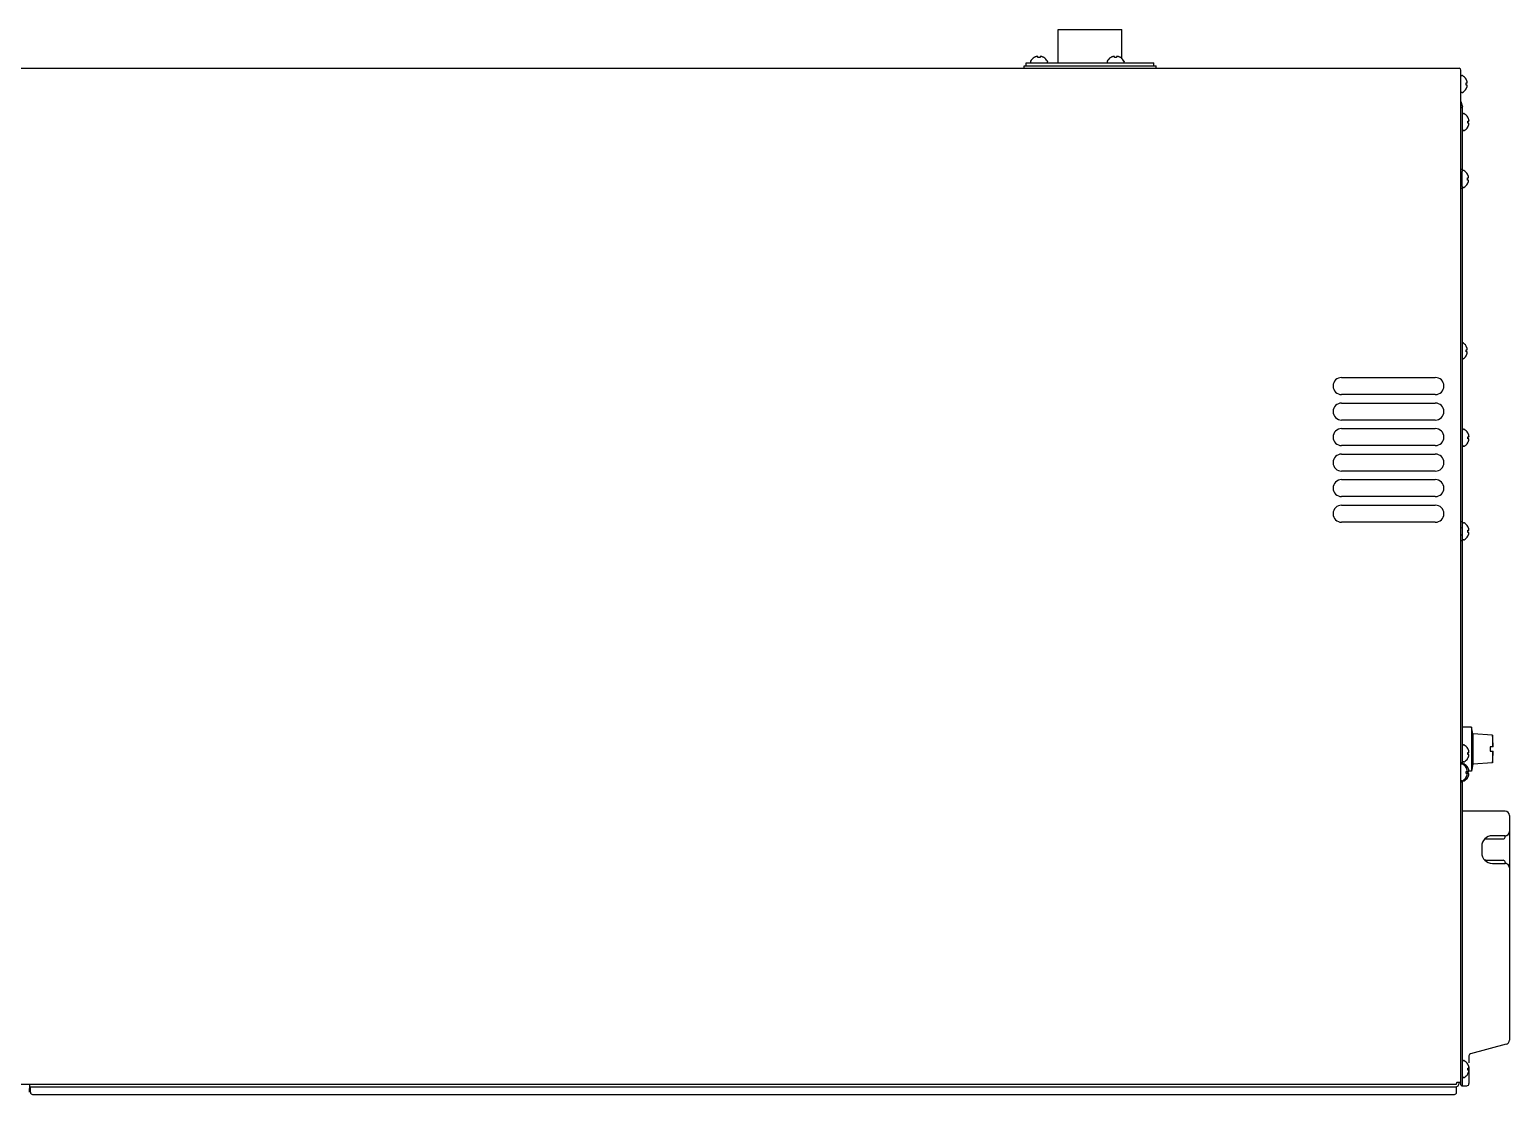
# Model space of a CAD drawing. Header units: millimetres. Extents: x 1025 to 6152, y 4116 to 7264.
# Drawn here: x 2642 to 3337, y 5611 to 6112 of the extents above; entities that cross this region are included whole.
import ezdxf

# ---------------------------------------------------------------- set-up
doc = ezdxf.new("R2010")
doc.units = ezdxf.units.MM
doc.header["$LTSCALE"] = 346.5
doc.layers.get('0').update_dxf_attribs({"linetype": 'CONTINUOUS'})
doc.layers.add('GEOM', color=7, linetype='CONTINUOUS')

msp = doc.modelspace()

# ---------------------------------------------------------------- linework, layer by layer
at = {"color": 7, "linetype": 'Continuous'}
for p, q in [((3124.76, 6096.2), (3124.76, 6111.8)), ((3124.76, 6111.8), (3154.76, 6111.8)), ((3154.76, 6098.13), (3154.76, 6111.8)), ((3111.76, 6096.8), (3111.76, 6096.6)), ((3113.46, 6098.64), (3113.46, 6098.68)), ((3115.26, 6098.64), (3115.26, 6099.19)), ((3116.26, 6099.19), (3116.26, 6098.64)), ((3118.06, 6098.68), (3118.06, 6098.64)), ((3119.76, 6096.8), (3119.76, 6096.6)), ((3147.76, 6096.8), (3147.76, 6096.6)), ((3149.46, 6098.64), (3149.46, 6098.68)), ((3151.26, 6098.64), (3151.26, 6099.19)), ((3152.26, 6099.19), (3152.26, 6098.64)), ((3154.06, 6098.68), (3154.06, 6098.64)), ((3155.76, 6096.8), (3155.76, 6096.6)), ((2614.76, 6093.7), (3313.16, 6093.7)), ((3108.76, 6093.7), (3108.76, 6094.7)), ((3108.76, 6094.7), (3170.76, 6094.7)), ((3109.76, 6094.7), (3109.76, 6096.2)), ((3109.76, 6096.2), (3169.76, 6096.2)), ((3169.76, 6094.7), (3169.76, 6096.2)), ((3170.76, 6093.7), (3170.76, 6094.7)), ((3313.96, 5616.3), (3313.96, 6092.8)), ((3314.56, 6090.2), (3314.36, 6090.2)), ((3316.4, 6088.5), (3316.44, 6088.5)), ((3316.4, 6086.7), (3316.95, 6086.7)), ((3316.95, 6085.7), (3316.4, 6085.7)), ((3316.44, 6083.9), (3316.4, 6083.9)), ((3313.96, 6078.05), (3314.69, 6075.54)), ((3314.69, 6075.54), (3313.96, 6078.05)), ((3314.56, 6082.2), (3314.36, 6082.2)), ((3314.76, 6075.04), (3313.96, 6075.04)), ((3314.76, 6045.49), (3314.76, 6075.04)), ((3315.36, 6072.3), (3315.16, 6072.3)), ((3317.2, 6070.6), (3317.24, 6070.6)), ((3315.36, 6064.3), (3315.16, 6064.3)), ((3317.2, 6068.8), (3317.75, 6068.8)), ((3317.75, 6067.8), (3317.2, 6067.8)), ((3317.24, 6066), (3317.2, 6066)), ((3314.76, 6046.08), (3313.96, 6046.08)), ((3314, 6043.18), (3313.96, 6043.18)), ((3314.6, 6037.98), (3314.6, 6045.18)), ((3315.2, 6045.58), (3315, 6045.58)), ((3317.05, 6043.88), (3317.08, 6043.88)), ((3317.05, 6042.08), (3317.6, 6042.08)), ((3317.6, 6041.08), (3317.05, 6041.08)), ((3314, 6039.98), (3313.96, 6039.98)), ((3314.76, 6037.08), (3313.96, 6037.08)), ((3314.76, 5879.6), (3314.76, 6037.67)), ((3315.2, 6037.58), (3315, 6037.58)), ((3317.08, 6039.28), (3317.05, 6039.28)), ((3316.4, 5963.1), (3316.44, 5963.1)), ((3316.4, 5961.3), (3316.95, 5961.3)), ((3316.95, 5960.3), (3316.4, 5960.3)), ((3316.44, 5958.5), (3316.4, 5958.5)), ((3257.96, 5948.3), (3301.96, 5948.3)), ((3301.96, 5940.3), (3257.96, 5940.3)), ((3257.96, 5936.3), (3301.96, 5936.3)), ((3301.96, 5928.3), (3257.96, 5928.3)), ((3257.96, 5924.3), (3301.96, 5924.3)), ((3315.36, 5923.96), (3315.16, 5923.96)), ((3301.96, 5916.3), (3257.96, 5916.3)), ((3315.36, 5915.96), (3315.16, 5915.96)), ((3317.2, 5922.26), (3317.24, 5922.26)), ((3317.2, 5920.46), (3317.75, 5920.46)), ((3317.75, 5919.46), (3317.2, 5919.46)), ((3317.24, 5917.66), (3317.2, 5917.66)), ((3257.96, 5912.3), (3301.96, 5912.3)), ((3301.96, 5904.3), (3257.96, 5904.3)), ((3257.96, 5900.3), (3301.96, 5900.3)), ((3301.96, 5892.3), (3257.96, 5892.3)), ((3257.96, 5888.3), (3301.96, 5888.3)), ((3301.96, 5880.3), (3257.96, 5880.3)), ((3314.76, 5880.5), (3313.96, 5880.5)), ((3314.16, 5877.6), (3313.96, 5877.6)), ((3314.16, 5874.4), (3313.96, 5874.4)), ((3314.76, 5872.4), (3314.76, 5879.6)), ((3315.36, 5880), (3315.16, 5880)), ((3317.2, 5878.3), (3317.24, 5878.3)), ((3317.2, 5876.5), (3317.75, 5876.5)), ((3317.75, 5875.5), (3317.2, 5875.5)), ((3314.76, 5871.5), (3313.96, 5871.5)), ((3314.76, 5766.64), (3314.76, 5872.4)), ((3315.36, 5872), (3315.16, 5872)), ((3317.24, 5873.7), (3317.2, 5873.7)), ((3318.96, 5784.03), (3314.76, 5784.03)), ((3318.96, 5784.03), (3318.96, 5763.37)), ((3319.52, 5780.85), (3318.96, 5784.03)), ((3328.82, 5780.2), (3319.52, 5780.85)), ((3319.52, 5780.85), (3319.52, 5766.55)), ((3328.82, 5780.2), (3328.82, 5774.7)), ((3315.36, 5775.63), (3315.16, 5775.63)), ((3317.2, 5773.93), (3317.24, 5773.93)), ((3317.2, 5772.13), (3317.75, 5772.13)), ((3317.75, 5771.13), (3317.2, 5771.13)), ((3329.15, 5774.7), (3327.65, 5774.7)), ((3327.65, 5774.7), (3327.65, 5772.7)), ((3327.65, 5772.7), (3329.15, 5772.7)), ((3328.82, 5772.7), (3328.82, 5767.2)), ((3314.76, 5767.2), (3313.96, 5767.2)), ((3314.56, 5766.7), (3314.36, 5766.7)), ((3315.36, 5767.63), (3315.16, 5767.63)), ((3315.36, 5766.7), (3315.16, 5766.7)), ((3316.4, 5765), (3316.44, 5765)), ((3316.4, 5763.2), (3316.95, 5763.2)), ((3317.24, 5769.33), (3317.2, 5769.33)), ((3317.2, 5765), (3317.24, 5765)), ((3317.2, 5763.2), (3317.75, 5763.2)), ((3318.96, 5763.37), (3317.77, 5763.37)), ((3319.52, 5766.55), (3318.96, 5763.37)), ((3328.82, 5767.2), (3319.52, 5766.55)), ((3314.76, 5758.2), (3313.96, 5758.2)), ((3314.56, 5758.7), (3314.36, 5758.7)), ((3314.76, 5615.45), (3314.76, 5758.75)), ((3315.36, 5758.7), (3315.16, 5758.7)), ((3316.95, 5762.2), (3316.4, 5762.2)), ((3316.44, 5760.4), (3316.4, 5760.4)), ((3317.75, 5762.2), (3317.2, 5762.2)), ((3317.24, 5760.4), (3317.2, 5760.4)), ((3334.76, 5744.45), (3314.76, 5744.45)), ((3336.76, 5742.45), (3336.76, 5734.95)), ((3324.86, 5731.08), (3325.25, 5731.37)), ((3325.25, 5731.37), (3325.64, 5731.45)), ((3325.64, 5731.45), (3333.76, 5731.45)), ((3334.76, 5732.95), (3328.76, 5732.95)), ((3334.74, 5732.28), (3334.82, 5732.53)), ((3334.82, 5732.53), (3335.07, 5732.86)), ((3335.07, 5732.86), (3335.41, 5733.06)), ((3323.76, 5727.95), (3323.76, 5724.95)), ((3325.25, 5721.53), (3324.86, 5721.82)), ((3325.64, 5721.45), (3325.25, 5721.53)), ((3325.64, 5721.45), (3333.76, 5721.45)), ((3328.76, 5719.95), (3334.76, 5719.95)), ((3334.82, 5720.37), (3334.74, 5720.62)), ((3336.76, 5717.95), (3336.76, 5680.48)), ((3336.76, 5680.48), (3336.76, 5672.41)), ((3336.76, 5672.41), (3336.76, 5636.88)), ((3335.28, 5634.95), (3318.5, 5630.45)), ((3315.36, 5627.3), (3315.16, 5627.3)), ((3317.2, 5625.6), (3317.24, 5625.6)), ((3317.76, 5629.48), (3317.76, 5626.3)), ((3317.76, 5624.3), (3317.76, 5616.45)), ((3312.18, 5617.1), (3313.96, 5617.1)), ((3313.16, 5617.1), (3313.16, 5616.7)), ((3315.36, 5619.3), (3315.16, 5619.3)), ((3317.2, 5623.8), (3317.75, 5623.8)), ((3317.75, 5622.8), (3317.2, 5622.8)), ((3317.24, 5621), (3317.2, 5621)), ((3317.76, 5623.8), (3317.76, 5622.8)), ((2617.84, 5616.2), (3311.77, 5616.2)), ((2641.59, 5612.39), (2641.63, 5616.2)), ((2641.76, 5614.9), (2671.96, 5614.9)), ((2641.96, 5612.4), (2641.96, 5614.9)), ((2641.96, 5614.9), (3311.96, 5614.9)), ((2672.26, 5614.9), (3311.36, 5614.9)), ((3311.96, 5612.4), (3311.96, 5614.9)), ((3313.96, 5615.95), (3313.96, 5616.3)), ((3314.46, 5615.45), (3316.76, 5615.45))]:
    msp.add_line(p, q, dxfattribs=at)
msp.add_line((2642.96, 5611.4), (3310.96, 5611.4))
msp.add_lwpolyline([(3335.41, 5719.84), (3335.07, 5720.03), (3334.82, 5720.37)], dxfattribs=at)
for centre, radius, start, end in [((3112.16, 6096.8), 0.4, 149.69882, 180), ((3115.96, 6094.58), 4.8, 121.37271, 149.69882), ((3115.95, 6094.59), 4.75, 118.9687, 121.53408), ((3115.94, 6094.59), 4.75, 118.00738, 118.96837), ((3115.94, 6094.6), 4.75, 116.68125, 118.00741), ((3115.94, 6094.6), 4.74, 115.54022, 116.6812), ((3115.94, 6094.6), 4.74, 114.57218, 115.5402), ((3115.94, 6094.61), 4.73, 113.31747, 114.5722), ((3115.93, 6094.61), 4.73, 112.54738, 113.31738), ((3115.93, 6094.62), 4.72, 111.00254, 112.54756), ((3115.93, 6094.63), 4.72, 110.5181, 111.00225), ((3115.93, 6094.64), 4.7, 108.46559, 110.51874), ((3115.92, 6094.65), 4.68, 107.37727, 108.46505), ((3115.91, 6094.67), 4.67, 106.39488, 107.37721), ((3115.91, 6094.7), 4.64, 104.31758, 106.39637), ((3115.01, 6097.2), 2.01, 95.14015, 97.27441), ((3115.01, 6097.23), 1.98, 94.28564, 95.13722), ((3115.01, 6097.24), 1.97, 93.0233, 94.28602), ((3115.01, 6097.25), 1.96, 91.99641, 93.02279), ((3115.01, 6097.26), 1.95, 90.92611, 91.99638), ((3115.01, 6097.26), 1.95, 88.84587, 90.92582), ((3115.01, 6097.25), 1.96, 87.62337, 88.84548), ((3115.01, 6097.25), 1.96, 86.78408, 87.62353), ((3115.01, 6097.24), 1.97, 85.39843, 86.78331), ((3115.01, 6097.22), 1.98, 84.74422, 85.39913), ((3115, 6097.2), 2.01, 82.72591, 84.7415), ((3115.76, 6094.89), 3.79, 90.00886, 97.59866), ((3115.76, 6094.89), 3.79, 82.40134, 89.99114), ((3116.51, 6097.2), 2.01, 95.2585, 97.27409), ((3116.51, 6097.22), 1.98, 94.60089, 95.25577), ((3116.51, 6097.24), 1.97, 93.21665, 94.6016), ((3116.51, 6097.25), 1.96, 92.37651, 93.21588), ((3116.51, 6097.25), 1.95, 91.15446, 92.37669), ((3116.51, 6097.26), 1.95, 89.07411, 91.15407), ((3116.51, 6097.26), 1.95, 88.00369, 89.07382), ((3116.51, 6097.25), 1.96, 86.97715, 88.00366), ((3116.51, 6097.24), 1.97, 85.71404, 86.97664), ((3116.51, 6097.23), 1.98, 84.86273, 85.7144), ((3116.5, 6097.2), 2.01, 82.72561, 84.85983), ((3115.61, 6094.7), 4.64, 73.60363, 75.68242), ((3115.6, 6094.67), 4.67, 72.62279, 73.60512), ((3115.6, 6094.65), 4.68, 71.53495, 72.62273), ((3115.59, 6094.64), 4.7, 69.48126, 71.53441), ((3115.59, 6094.63), 4.72, 68.99775, 69.4819), ((3115.59, 6094.62), 4.72, 67.45244, 68.99746), ((3115.58, 6094.61), 4.73, 66.68262, 67.45262), ((3115.58, 6094.61), 4.73, 65.4278, 66.68253), ((3115.58, 6094.6), 4.74, 64.45979, 65.42782), ((3115.58, 6094.6), 4.74, 63.3188, 64.45978), ((3115.58, 6094.6), 4.75, 61.99259, 63.31875), ((3115.57, 6094.59), 4.75, 61.03163, 61.99262), ((3115.57, 6094.59), 4.75, 58.46592, 61.0313), ((3115.56, 6094.58), 4.8, 30.30118, 58.62729), ((3119.36, 6096.8), 0.4, 0, 30.30118), ((3148.16, 6096.8), 0.4, 149.69882, 180), ((3151.96, 6094.58), 4.8, 121.37271, 149.69882), ((3151.95, 6094.59), 4.75, 118.9687, 121.53408), ((3151.94, 6094.59), 4.75, 118.00738, 118.96837), ((3151.94, 6094.6), 4.75, 116.68125, 118.00741), ((3151.94, 6094.6), 4.74, 115.54022, 116.6812), ((3151.94, 6094.6), 4.74, 114.57218, 115.5402), ((3151.94, 6094.61), 4.73, 113.31747, 114.5722), ((3151.93, 6094.61), 4.73, 112.54738, 113.31738), ((3151.93, 6094.62), 4.72, 111.00254, 112.54756), ((3151.93, 6094.63), 4.72, 110.5181, 111.00225), ((3151.93, 6094.64), 4.7, 108.46559, 110.51874), ((3151.92, 6094.65), 4.68, 107.37727, 108.46505), ((3151.91, 6094.67), 4.67, 106.39488, 107.37721), ((3151.91, 6094.7), 4.64, 104.31758, 106.39637), ((3151.01, 6097.2), 2.01, 95.14015, 97.27441), ((3151.01, 6097.23), 1.98, 94.28564, 95.13722), ((3151.01, 6097.24), 1.97, 93.0233, 94.28602), ((3151.01, 6097.25), 1.96, 91.99641, 93.02279), ((3151.01, 6097.26), 1.95, 90.92611, 91.99638), ((3151.01, 6097.26), 1.95, 88.84587, 90.92582), ((3151.01, 6097.25), 1.96, 87.62337, 88.84548), ((3151.01, 6097.25), 1.96, 86.78408, 87.62353), ((3151.01, 6097.24), 1.97, 85.39843, 86.78331), ((3151.01, 6097.22), 1.98, 84.74422, 85.39913), ((3151, 6097.2), 2.01, 82.72591, 84.7415), ((3151.76, 6094.89), 3.79, 90.00886, 97.59866), ((3151.76, 6094.89), 3.79, 82.40134, 89.99114), ((3152.51, 6097.2), 2.01, 95.2585, 97.27409), ((3152.51, 6097.22), 1.98, 94.60089, 95.25577), ((3152.51, 6097.24), 1.97, 93.21665, 94.6016), ((3152.51, 6097.25), 1.96, 92.37651, 93.21588), ((3152.51, 6097.25), 1.95, 91.15446, 92.37669), ((3152.51, 6097.26), 1.95, 89.07411, 91.15407), ((3152.51, 6097.26), 1.95, 88.00369, 89.07382), ((3152.51, 6097.25), 1.96, 86.97715, 88.00366), ((3152.51, 6097.24), 1.97, 85.71404, 86.97664), ((3152.51, 6097.23), 1.98, 84.86273, 85.7144), ((3152.5, 6097.2), 2.01, 82.72561, 84.85983), ((3151.61, 6094.7), 4.64, 73.60363, 75.68242), ((3151.6, 6094.67), 4.67, 72.62279, 73.60512), ((3151.6, 6094.65), 4.68, 71.53495, 72.62273), ((3151.59, 6094.64), 4.7, 69.48126, 71.53441), ((3151.59, 6094.63), 4.72, 68.99775, 69.4819), ((3151.59, 6094.62), 4.72, 67.45244, 68.99746), ((3151.58, 6094.61), 4.73, 66.68262, 67.45262), ((3151.58, 6094.61), 4.73, 65.4278, 66.68253), ((3151.58, 6094.6), 4.74, 64.45979, 65.42782), ((3151.58, 6094.6), 4.74, 63.3188, 64.45978), ((3151.58, 6094.6), 4.75, 61.99259, 63.31875), ((3151.57, 6094.59), 4.75, 61.03163, 61.99262), ((3151.57, 6094.59), 4.75, 58.46592, 61.0313), ((3151.56, 6094.58), 4.8, 30.30118, 58.62729), ((3155.36, 6096.8), 0.4, 0, 30.30118), ((3112.16, 6096.6), 0.4, 180, 270), ((3119.36, 6096.6), 0.4, 270, 0), ((3148.16, 6096.6), 0.4, 180, 270), ((3155.36, 6096.6), 0.4, 270, 0), ((3313.06, 6092.8), 0.9, 0, 83.66587), ((3314.36, 6089.8), 0.4, 90, 180), ((3314.56, 6089.8), 0.4, 59.69882, 90), ((3312.34, 6086), 4.8, 31.37271, 59.69882), ((3312.34, 6086.4), 4.8, 300.30118, 328.62729), ((3312.35, 6086.01), 4.75, 28.9687, 31.53408), ((3312.65, 6086.2), 3.79, 0.00886, 7.59866), ((3312.65, 6086.2), 3.79, 352.40134, 359.99114), ((3312.35, 6086.38), 4.75, 328.46592, 331.0313), ((3312.36, 6086.01), 4.75, 28.00738, 28.96837), ((3312.36, 6086.38), 4.75, 331.03163, 331.99262), ((3312.36, 6086.01), 4.75, 26.68125, 28.00741), ((3312.36, 6086.38), 4.75, 331.99259, 333.31875), ((3312.36, 6086.02), 4.74, 25.54022, 26.6812), ((3312.36, 6086.38), 4.74, 333.3188, 334.45978), ((3312.36, 6086.02), 4.74, 24.57218, 25.5402), ((3312.36, 6086.38), 4.74, 334.45979, 335.42782), ((3312.37, 6086.02), 4.73, 23.31747, 24.5722), ((3312.37, 6086.38), 4.73, 335.4278, 336.68253), ((3312.37, 6086.02), 4.73, 22.54738, 23.31738), ((3312.37, 6086.37), 4.73, 336.68262, 337.45262), ((3312.38, 6086.02), 4.72, 21.00254, 22.54756), ((3312.38, 6086.37), 4.72, 337.45244, 338.99746), ((3312.39, 6086.03), 4.72, 20.5181, 21.00225), ((3312.39, 6086.37), 4.72, 338.99775, 339.4819), ((3312.4, 6086.03), 4.7, 18.46559, 20.51874), ((3312.4, 6086.36), 4.7, 339.48126, 341.53441), ((3312.42, 6086.04), 4.68, 17.37727, 18.46505), ((3312.42, 6086.36), 4.68, 341.53495, 342.62273), ((3312.43, 6086.04), 4.67, 16.39488, 17.37721), ((3312.43, 6086.35), 4.67, 342.62279, 343.60512), ((3312.46, 6086.05), 4.64, 14.31758, 16.39637), ((3312.46, 6086.34), 4.64, 343.60363, 345.68242), ((3314.97, 6086.94), 2.01, 5.14015, 7.27441), ((3314.96, 6086.95), 2.01, 352.72591, 354.7415), ((3314.96, 6085.44), 2.01, 5.2585, 7.27409), ((3314.97, 6085.45), 2.01, 352.72561, 354.85983), ((3314.99, 6086.95), 1.98, 4.28564, 5.13722), ((3315, 6086.95), 1.97, 355.39843, 356.78331), ((3314.99, 6086.95), 1.98, 354.74422, 355.39913), ((3314.99, 6085.45), 1.98, 4.60089, 5.25577), ((3315, 6085.45), 1.97, 3.21665, 4.6016), ((3314.99, 6085.45), 1.98, 354.86273, 355.7144), ((3315, 6086.95), 1.97, 3.0233, 4.28602), ((3315.01, 6086.95), 1.96, 1.99641, 3.02279), ((3315.02, 6086.95), 1.95, 0.92611, 1.99638), ((3315.02, 6086.95), 1.95, 358.84587, 0.92582), ((3315.02, 6086.95), 1.96, 357.62337, 358.84548), ((3315.01, 6086.95), 1.96, 356.78408, 357.62353), ((3315.01, 6085.45), 1.96, 2.37651, 3.21588), ((3315.02, 6085.45), 1.95, 1.15446, 2.37669), ((3315.02, 6085.45), 1.95, 359.07411, 1.15407), ((3315.02, 6085.45), 1.95, 358.00369, 359.07382), ((3315.01, 6085.45), 1.96, 356.97715, 358.00366), ((3315, 6085.45), 1.97, 355.71404, 356.97664), ((3314.36, 6082.6), 0.4, 180, 270), ((3314.56, 6082.6), 0.4, 270, 300.30118), ((3312.96, 6075.04), 1.8, 0, 16.22019), ((3312.96, 6075.04), 1.8, 0, 16.22019), ((3315.16, 6071.9), 0.4, 90, 180), ((3315.36, 6071.9), 0.4, 59.69882, 90), ((3313.14, 6068.1), 4.8, 31.37271, 59.69882), ((3313.15, 6068.11), 4.75, 28.9687, 31.53408), ((3313.16, 6068.11), 4.75, 28.00738, 28.96837), ((3313.16, 6068.11), 4.75, 26.68125, 28.00741), ((3313.16, 6068.12), 4.74, 25.54022, 26.6812), ((3313.16, 6068.12), 4.74, 24.57218, 25.5402), ((3313.17, 6068.12), 4.73, 23.31747, 24.5722), ((3313.17, 6068.12), 4.73, 22.54738, 23.31738), ((3313.18, 6068.12), 4.72, 21.00254, 22.54756), ((3313.19, 6068.13), 4.72, 20.5181, 21.00225), ((3313.2, 6068.13), 4.7, 18.46559, 20.51874), ((3313.22, 6068.14), 4.68, 17.37727, 18.46505), ((3313.23, 6068.14), 4.67, 16.39488, 17.37721), ((3313.26, 6068.15), 4.64, 14.31758, 16.39637), ((3315.77, 6069.04), 2.01, 5.14015, 7.27441), ((3315.76, 6069.05), 2.01, 352.72591, 354.7415), ((3315.79, 6069.05), 1.98, 4.28564, 5.13722), ((3315.8, 6069.05), 1.97, 355.39843, 356.78331), ((3315.79, 6069.05), 1.98, 354.74422, 355.39913), ((3315.8, 6069.05), 1.97, 3.0233, 4.28602), ((3315.81, 6069.05), 1.96, 1.99641, 3.02279), ((3315.82, 6069.05), 1.95, 0.92611, 1.99638), ((3315.82, 6069.05), 1.95, 358.84587, 0.92582), ((3315.82, 6069.05), 1.96, 357.62337, 358.84548), ((3315.81, 6069.05), 1.96, 356.78408, 357.62353), ((3315.16, 6064.7), 0.4, 180, 270), ((3315.36, 6064.7), 0.4, 270, 300.30118), ((3313.14, 6068.5), 4.8, 300.30118, 328.62729), ((3313.45, 6068.3), 3.79, 0.00886, 7.59866), ((3313.45, 6068.3), 3.79, 352.40134, 359.99114), ((3313.15, 6068.48), 4.75, 328.46592, 331.0313), ((3313.16, 6068.48), 4.75, 331.03163, 331.99262), ((3313.16, 6068.48), 4.75, 331.99259, 333.31875), ((3313.16, 6068.48), 4.74, 333.3188, 334.45978), ((3313.16, 6068.48), 4.74, 334.45979, 335.42782), ((3313.17, 6068.48), 4.73, 335.4278, 336.68253), ((3313.17, 6068.47), 4.73, 336.68262, 337.45262), ((3313.18, 6068.47), 4.72, 337.45244, 338.99746), ((3313.19, 6068.47), 4.72, 338.99775, 339.4819), ((3313.2, 6068.46), 4.7, 339.48126, 341.53441), ((3313.22, 6068.46), 4.68, 341.53495, 342.62273), ((3313.23, 6068.45), 4.67, 342.62279, 343.60512), ((3313.26, 6068.44), 4.64, 343.60363, 345.68242), ((3315.76, 6067.54), 2.01, 5.2585, 7.27409), ((3315.77, 6067.55), 2.01, 352.72561, 354.85983), ((3315.79, 6067.55), 1.98, 4.60089, 5.25577), ((3315.8, 6067.55), 1.97, 3.21665, 4.6016), ((3315.79, 6067.55), 1.98, 354.86273, 355.7144), ((3315.81, 6067.55), 1.96, 2.37651, 3.21588), ((3315.82, 6067.55), 1.95, 1.15446, 2.37669), ((3315.82, 6067.55), 1.95, 359.07411, 1.15407), ((3315.82, 6067.55), 1.95, 358.00369, 359.07382), ((3315.81, 6067.55), 1.96, 356.97715, 358.00366), ((3315.8, 6067.55), 1.97, 355.71404, 356.97664), ((3314, 6043.78), 0.6, 270, 360), ((3315, 6045.18), 0.4, 90, 180), ((3315.2, 6045.18), 0.4, 59.69882, 90), ((3312.98, 6041.38), 4.8, 31.37271, 59.69882), ((3312.99, 6041.4), 4.75, 28.9687, 31.53408), ((3313.29, 6041.58), 3.79, 0.00886, 7.59866), ((3313.29, 6041.58), 3.79, 352.40134, 359.99114), ((3313, 6041.4), 4.75, 28.00738, 28.96837), ((3313, 6041.4), 4.75, 26.68125, 28.00741), ((3313, 6041.4), 4.74, 25.54022, 26.6812), ((3313.01, 6041.4), 4.74, 24.57218, 25.5402), ((3313.01, 6041.41), 4.73, 23.31747, 24.5722), ((3313.02, 6041.41), 4.73, 22.54738, 23.31738), ((3313.02, 6041.41), 4.72, 21.00254, 22.54756), ((3313.03, 6041.41), 4.72, 20.5181, 21.00225), ((3313.04, 6041.42), 4.7, 18.46559, 20.51874), ((3313.06, 6041.42), 4.68, 17.37727, 18.46505), ((3313.07, 6041.43), 4.67, 16.39488, 17.37721), ((3313.1, 6041.44), 4.64, 14.31758, 16.39637), ((3315.61, 6042.33), 2.01, 5.14015, 7.27441), ((3315.63, 6042.33), 1.98, 4.28564, 5.13722), ((3315.63, 6042.34), 1.98, 354.74422, 355.39913), ((3315.61, 6042.34), 2.01, 352.72591, 354.7415), ((3315.61, 6040.83), 2.01, 5.2585, 7.27409), ((3315.63, 6040.83), 1.98, 4.60089, 5.25577), ((3315.64, 6042.33), 1.97, 3.0233, 4.28602), ((3315.65, 6042.33), 1.96, 1.99641, 3.02279), ((3315.66, 6042.33), 1.95, 0.92611, 1.99638), ((3315.66, 6042.33), 1.95, 358.84587, 0.92582), ((3315.66, 6042.33), 1.96, 357.62337, 358.84548), ((3315.65, 6042.33), 1.96, 356.78408, 357.62353), ((3315.64, 6042.33), 1.97, 355.39843, 356.78331), ((3314, 6039.38), 0.6, 0, 90), ((3315, 6037.98), 0.4, 180, 270), ((3315.2, 6037.98), 0.4, 270, 300.30118), ((3312.98, 6041.78), 4.8, 300.30118, 328.62729), ((3312.99, 6041.77), 4.75, 328.46592, 331.0313), ((3313, 6041.77), 4.75, 331.03163, 331.99262), ((3313, 6041.77), 4.75, 331.99259, 333.31875), ((3313, 6041.77), 4.74, 333.3188, 334.45978), ((3313.01, 6041.76), 4.74, 334.45979, 335.42782), ((3313.01, 6041.76), 4.73, 335.4278, 336.68253), ((3313.02, 6041.76), 4.73, 336.68262, 337.45262), ((3313.02, 6041.76), 4.72, 337.45244, 338.99746), ((3313.03, 6041.75), 4.72, 338.99775, 339.4819), ((3313.04, 6041.75), 4.7, 339.48126, 341.53441), ((3313.06, 6041.74), 4.68, 341.53495, 342.62273), ((3313.07, 6041.74), 4.67, 342.62279, 343.60512), ((3313.1, 6041.73), 4.64, 343.60363, 345.68242), ((3315.63, 6040.84), 1.98, 354.86273, 355.7144), ((3315.61, 6040.84), 2.01, 352.72561, 354.85983), ((3315.64, 6040.83), 1.97, 3.21665, 4.6016), ((3315.65, 6040.83), 1.96, 2.37651, 3.21588), ((3315.66, 6040.83), 1.95, 1.15446, 2.37669), ((3315.66, 6040.83), 1.95, 359.07411, 1.15407), ((3315.66, 6040.83), 1.95, 358.00369, 359.07382), ((3315.65, 6040.83), 1.96, 356.97715, 358.00366), ((3315.64, 6040.83), 1.97, 355.71404, 356.97664), ((3312.34, 5960.6), 4.8, 31.37271, 59.69882), ((3312.34, 5961), 4.8, 300.30118, 328.62729), ((3312.35, 5960.61), 4.75, 28.9687, 31.53408), ((3312.65, 5960.8), 3.79, 0.00886, 7.59866), ((3312.65, 5960.8), 3.79, 352.40134, 359.99114), ((3312.35, 5960.98), 4.75, 328.46592, 331.0313), ((3312.36, 5960.61), 4.75, 28.00738, 28.96837), ((3312.36, 5960.98), 4.75, 331.03163, 331.99262), ((3312.36, 5960.61), 4.75, 26.68125, 28.00741), ((3312.36, 5960.98), 4.75, 331.99259, 333.31875), ((3312.36, 5960.62), 4.74, 25.54022, 26.6812), ((3312.36, 5960.98), 4.74, 333.3188, 334.45978), ((3312.36, 5960.62), 4.74, 24.57218, 25.5402), ((3312.36, 5960.98), 4.74, 334.45979, 335.42782), ((3312.37, 5960.62), 4.73, 23.31747, 24.5722), ((3312.37, 5960.98), 4.73, 335.4278, 336.68253), ((3312.37, 5960.62), 4.73, 22.54738, 23.31738), ((3312.37, 5960.97), 4.73, 336.68262, 337.45262), ((3312.38, 5960.62), 4.72, 21.00254, 22.54756), ((3312.38, 5960.97), 4.72, 337.45244, 338.99746), ((3312.39, 5960.63), 4.72, 20.5181, 21.00225), ((3312.39, 5960.97), 4.72, 338.99775, 339.4819), ((3312.4, 5960.63), 4.7, 18.46559, 20.51874), ((3312.4, 5960.96), 4.7, 339.48126, 341.53441), ((3312.42, 5960.64), 4.68, 17.37727, 18.46505), ((3312.42, 5960.96), 4.68, 341.53495, 342.62273), ((3312.43, 5960.64), 4.67, 16.39488, 17.37721), ((3312.43, 5960.95), 4.67, 342.62279, 343.60512), ((3312.46, 5960.65), 4.64, 14.31758, 16.39637), ((3312.46, 5960.94), 4.64, 343.60363, 345.68242), ((3314.97, 5961.54), 2.01, 5.14015, 7.27441), ((3314.96, 5961.55), 2.01, 352.72591, 354.7415), ((3314.96, 5960.04), 2.01, 5.2585, 7.27409), ((3314.97, 5960.05), 2.01, 352.72561, 354.85983), ((3314.99, 5961.55), 1.98, 4.28564, 5.13722), ((3315, 5961.55), 1.97, 355.39843, 356.78331), ((3314.99, 5961.55), 1.98, 354.74422, 355.39913), ((3314.99, 5960.05), 1.98, 4.60089, 5.25577), ((3315, 5960.05), 1.97, 3.21665, 4.6016), ((3314.99, 5960.05), 1.98, 354.86273, 355.7144), ((3315, 5961.55), 1.97, 3.0233, 4.28602), ((3315.01, 5961.55), 1.96, 1.99641, 3.02279), ((3315.02, 5961.55), 1.95, 0.92611, 1.99638), ((3315.02, 5961.55), 1.95, 358.84587, 0.92582), ((3315.02, 5961.55), 1.96, 357.62337, 358.84548), ((3315.01, 5961.55), 1.96, 356.78408, 357.62353), ((3315.01, 5960.05), 1.96, 2.37651, 3.21588), ((3315.02, 5960.05), 1.95, 1.15446, 2.37669), ((3315.02, 5960.05), 1.95, 359.07411, 1.15407), ((3315.02, 5960.05), 1.95, 358.00369, 359.07382), ((3315.01, 5960.05), 1.96, 356.97715, 358.00366), ((3315, 5960.05), 1.97, 355.71404, 356.97664), ((3257.96, 5944.3), 4, 90, 270), ((3301.96, 5944.3), 4, 270, 90), ((3257.96, 5932.3), 4, 90, 270), ((3301.96, 5932.3), 4, 270, 90), ((3257.96, 5920.3), 4, 90, 270), ((3301.96, 5920.3), 4, 270, 90), ((3315.16, 5923.56), 0.4, 90, 180), ((3315.36, 5923.56), 0.4, 59.69882, 90), ((3313.14, 5919.77), 4.8, 31.37271, 59.69882), ((3315.16, 5916.36), 0.4, 180, 270), ((3315.36, 5916.36), 0.4, 270, 300.30118), ((3313.14, 5920.16), 4.8, 300.30118, 328.62729), ((3313.15, 5919.78), 4.75, 28.9687, 31.53408), ((3313.45, 5919.96), 3.79, 0.00886, 7.59866), ((3313.45, 5919.96), 3.79, 352.40134, 359.99114), ((3313.15, 5920.15), 4.75, 328.46592, 331.0313), ((3313.16, 5919.78), 4.75, 28.00738, 28.96837), ((3313.16, 5920.15), 4.75, 331.03163, 331.99262), ((3313.16, 5919.78), 4.75, 26.68125, 28.00741), ((3313.16, 5920.15), 4.75, 331.99259, 333.31875), ((3313.16, 5919.78), 4.74, 25.54022, 26.6812), ((3313.16, 5920.15), 4.74, 333.3188, 334.45978), ((3313.16, 5919.78), 4.74, 24.57218, 25.5402), ((3313.16, 5920.14), 4.74, 334.45979, 335.42782), ((3313.17, 5919.79), 4.73, 23.31747, 24.5722), ((3313.17, 5920.14), 4.73, 335.4278, 336.68253), ((3313.17, 5919.79), 4.73, 22.54738, 23.31738), ((3313.17, 5920.14), 4.73, 336.68262, 337.45262), ((3313.18, 5919.79), 4.72, 21.00254, 22.54756), ((3313.18, 5920.14), 4.72, 337.45244, 338.99746), ((3313.19, 5919.79), 4.72, 20.5181, 21.00225), ((3313.19, 5920.13), 4.72, 338.99775, 339.4819), ((3313.2, 5919.8), 4.7, 18.46559, 20.51874), ((3313.2, 5920.13), 4.7, 339.48126, 341.53441), ((3313.22, 5919.8), 4.68, 17.37727, 18.46505), ((3313.22, 5920.12), 4.68, 341.53495, 342.62273), ((3313.23, 5919.81), 4.67, 16.39488, 17.37721), ((3313.23, 5920.12), 4.67, 342.62279, 343.60512), ((3313.26, 5919.82), 4.64, 14.31758, 16.39637), ((3313.26, 5920.11), 4.64, 343.60363, 345.68242), ((3315.77, 5920.71), 2.01, 5.14015, 7.27441), ((3315.76, 5920.72), 2.01, 352.72591, 354.7415), ((3315.76, 5919.21), 2.01, 5.2585, 7.27409), ((3315.77, 5919.22), 2.01, 352.72561, 354.85983), ((3315.79, 5920.71), 1.98, 4.28564, 5.13722), ((3315.8, 5920.72), 1.97, 355.39843, 356.78331), ((3315.79, 5920.72), 1.98, 354.74422, 355.39913), ((3315.79, 5919.21), 1.98, 4.60089, 5.25577), ((3315.8, 5919.21), 1.97, 3.21665, 4.6016), ((3315.79, 5919.22), 1.98, 354.86273, 355.7144), ((3315.8, 5920.71), 1.97, 3.0233, 4.28602), ((3315.81, 5920.71), 1.96, 1.99641, 3.02279), ((3315.82, 5920.71), 1.95, 0.92611, 1.99638), ((3315.82, 5920.71), 1.95, 358.84587, 0.92582), ((3315.82, 5920.71), 1.96, 357.62337, 358.84548), ((3315.81, 5920.71), 1.96, 356.78408, 357.62353), ((3315.81, 5919.21), 1.96, 2.37651, 3.21588), ((3315.82, 5919.21), 1.95, 1.15446, 2.37669), ((3315.82, 5919.21), 1.95, 359.07411, 1.15407), ((3315.82, 5919.21), 1.95, 358.00369, 359.07382), ((3315.81, 5919.21), 1.96, 356.97715, 358.00366), ((3315.8, 5919.21), 1.97, 355.71404, 356.97664), ((3257.96, 5908.3), 4, 90, 270), ((3301.96, 5908.3), 4, 270, 90), ((3257.96, 5896.3), 4, 90, 270), ((3301.96, 5896.3), 4, 270, 90), ((3257.96, 5884.3), 4, 90, 270), ((3301.96, 5884.3), 4, 270, 90), ((3314.16, 5878.2), 0.6, 270, 360), ((3314.16, 5873.8), 0.6, 0, 90), ((3315.16, 5879.6), 0.4, 90, 180), ((3315.36, 5879.6), 0.4, 59.69882, 90), ((3313.14, 5875.8), 4.8, 31.37271, 59.69882), ((3313.15, 5875.81), 4.75, 28.9687, 31.53408), ((3313.45, 5876), 3.79, 0.00886, 7.59866), ((3313.45, 5876), 3.79, 352.40134, 359.99114), ((3313.16, 5875.81), 4.75, 28.00738, 28.96837), ((3313.16, 5875.81), 4.75, 26.68125, 28.00741), ((3313.16, 5875.82), 4.74, 25.54022, 26.6812), ((3313.16, 5875.82), 4.74, 24.57218, 25.5402), ((3313.16, 5876.18), 4.74, 334.45979, 335.42782), ((3313.17, 5875.82), 4.73, 23.31747, 24.5722), ((3313.17, 5876.18), 4.73, 335.4278, 336.68253), ((3313.17, 5875.82), 4.73, 22.54738, 23.31738), ((3313.17, 5876.17), 4.73, 336.68262, 337.45262), ((3313.18, 5875.82), 4.72, 21.00254, 22.54756), ((3313.18, 5876.17), 4.72, 337.45244, 338.99746), ((3313.19, 5875.83), 4.72, 20.5181, 21.00225), ((3313.19, 5876.17), 4.72, 338.99775, 339.4819), ((3313.2, 5875.83), 4.7, 18.46559, 20.51874), ((3313.2, 5876.16), 4.7, 339.48126, 341.53441), ((3313.22, 5875.84), 4.68, 17.37727, 18.46505), ((3313.22, 5876.16), 4.68, 341.53495, 342.62273), ((3313.23, 5875.84), 4.67, 16.39488, 17.37721), ((3313.23, 5876.15), 4.67, 342.62279, 343.60512), ((3313.26, 5875.85), 4.64, 14.31758, 16.39637), ((3313.26, 5876.14), 4.64, 343.60363, 345.68242), ((3315.77, 5876.74), 2.01, 5.14015, 7.27441), ((3315.76, 5876.75), 2.01, 352.72591, 354.7415), ((3315.76, 5875.24), 2.01, 5.2585, 7.27409), ((3315.77, 5875.25), 2.01, 352.72561, 354.85983), ((3315.79, 5876.75), 1.98, 4.28564, 5.13722), ((3315.8, 5876.75), 1.97, 355.39843, 356.78331), ((3315.79, 5876.75), 1.98, 354.74422, 355.39913), ((3315.79, 5875.25), 1.98, 4.60089, 5.25577), ((3315.8, 5875.25), 1.97, 3.21665, 4.6016), ((3315.79, 5875.25), 1.98, 354.86273, 355.7144), ((3315.8, 5876.75), 1.97, 3.0233, 4.28602), ((3315.81, 5876.75), 1.96, 1.99641, 3.02279), ((3315.82, 5876.75), 1.95, 0.92611, 1.99638), ((3315.82, 5876.75), 1.95, 358.84587, 0.92582), ((3315.82, 5876.75), 1.96, 357.62337, 358.84548), ((3315.81, 5876.75), 1.96, 356.78408, 357.62353), ((3315.81, 5875.25), 1.96, 2.37651, 3.21588), ((3315.82, 5875.25), 1.95, 1.15446, 2.37669), ((3315.82, 5875.25), 1.95, 359.07411, 1.15407), ((3315.82, 5875.25), 1.95, 358.00369, 359.07382), ((3315.81, 5875.25), 1.96, 356.97715, 358.00366), ((3315.8, 5875.25), 1.97, 355.71404, 356.97664), ((3315.16, 5872.4), 0.4, 180, 270), ((3315.36, 5872.4), 0.4, 270, 300.30118), ((3313.14, 5876.2), 4.8, 300.30118, 328.62729), ((3313.15, 5876.18), 4.75, 328.46592, 331.0313), ((3313.16, 5876.18), 4.75, 331.03163, 331.99262), ((3313.16, 5876.18), 4.75, 331.99259, 333.31875), ((3313.16, 5876.18), 4.74, 333.3188, 334.45978), ((3269.16, 5773.78), 60, 0.87368, 6.13749), ((3315.16, 5775.23), 0.4, 90, 180), ((3315.36, 5775.23), 0.4, 59.69882, 90), ((3313.14, 5771.43), 4.8, 31.37271, 59.69882), ((3313.15, 5771.44), 4.75, 28.9687, 31.53408), ((3313.45, 5771.63), 3.79, 0.00886, 7.59866), ((3313.45, 5771.63), 3.79, 352.40134, 359.99114), ((3313.16, 5771.45), 4.75, 28.00738, 28.96837), ((3313.16, 5771.45), 4.75, 26.68125, 28.00741), ((3313.16, 5771.45), 4.74, 25.54022, 26.6812), ((3313.16, 5771.45), 4.74, 24.57218, 25.5402), ((3313.17, 5771.45), 4.73, 23.31747, 24.5722), ((3313.17, 5771.81), 4.73, 335.4278, 336.68253), ((3313.17, 5771.45), 4.73, 22.54738, 23.31738), ((3313.17, 5771.81), 4.73, 336.68262, 337.45262), ((3313.18, 5771.46), 4.72, 21.00254, 22.54756), ((3313.18, 5771.8), 4.72, 337.45244, 338.99746), ((3313.19, 5771.46), 4.72, 20.5181, 21.00225), ((3313.19, 5771.8), 4.72, 338.99775, 339.4819), ((3313.2, 5771.46), 4.7, 18.46559, 20.51874), ((3313.2, 5771.8), 4.7, 339.48126, 341.53441), ((3313.22, 5771.47), 4.68, 17.37727, 18.46505), ((3313.22, 5771.79), 4.68, 341.53495, 342.62273), ((3313.23, 5771.48), 4.67, 16.39488, 17.37721), ((3313.23, 5771.79), 4.67, 342.62279, 343.60512), ((3313.26, 5771.48), 4.64, 14.31758, 16.39637), ((3313.26, 5771.78), 4.64, 343.60363, 345.68242), ((3315.77, 5772.38), 2.01, 5.14015, 7.27441), ((3315.76, 5772.38), 2.01, 352.72591, 354.7415), ((3315.76, 5770.88), 2.01, 5.2585, 7.27409), ((3315.77, 5770.88), 2.01, 352.72561, 354.85983), ((3315.79, 5772.38), 1.98, 4.28564, 5.13722), ((3315.8, 5772.38), 1.97, 355.39843, 356.78331), ((3315.79, 5772.38), 1.98, 354.74422, 355.39913), ((3315.79, 5770.88), 1.98, 4.60089, 5.25577), ((3315.8, 5770.88), 1.97, 3.21665, 4.6016), ((3315.79, 5770.88), 1.98, 354.86273, 355.7144), ((3315.8, 5772.38), 1.97, 3.0233, 4.28602), ((3315.81, 5772.38), 1.96, 1.99641, 3.02279), ((3315.82, 5772.38), 1.95, 0.92611, 1.99638), ((3315.82, 5772.38), 1.95, 358.84587, 0.92582), ((3315.82, 5772.38), 1.96, 357.62337, 358.84548), ((3315.81, 5772.38), 1.96, 356.78408, 357.62353), ((3315.81, 5770.88), 1.96, 2.37651, 3.21588), ((3315.82, 5770.88), 1.95, 1.15446, 2.37669), ((3315.82, 5770.88), 1.95, 359.07411, 1.15407), ((3315.82, 5770.88), 1.95, 358.00369, 359.07382), ((3315.81, 5770.88), 1.96, 356.97715, 358.00366), ((3315.8, 5770.88), 1.97, 355.71404, 356.97664), ((3269.16, 5773.61), 60, 353.86251, 359.12632), ((3314.36, 5766.3), 0.4, 90, 180), ((3314.56, 5766.3), 0.4, 59.69882, 90), ((3315.16, 5768.03), 0.4, 180, 270), ((3312.34, 5762.5), 4.8, 31.37271, 59.69882), ((3315.16, 5766.3), 0.4, 90, 136.74477), ((3315.36, 5768.03), 0.4, 270, 300.30118), ((3315.36, 5766.3), 0.4, 59.69882, 90), ((3313.14, 5771.83), 4.8, 300.30118, 328.62729), ((3313.14, 5762.5), 4.8, 31.37271, 59.69882), ((3312.35, 5762.51), 4.75, 28.9687, 31.53408), ((3312.65, 5762.7), 3.79, 0.00886, 7.59866), ((3312.36, 5762.51), 4.75, 28.00738, 28.96837), ((3312.36, 5762.51), 4.75, 26.68125, 28.00741), ((3312.36, 5762.52), 4.74, 25.54022, 26.6812), ((3312.36, 5762.52), 4.74, 24.57218, 25.5402), ((3312.37, 5762.52), 4.73, 23.31747, 24.5722), ((3312.37, 5762.52), 4.73, 22.54738, 23.31738), ((3312.38, 5762.52), 4.72, 21.00254, 22.54756), ((3312.39, 5762.53), 4.72, 20.5181, 21.00225), ((3312.4, 5762.53), 4.7, 18.46559, 20.51874), ((3312.42, 5762.54), 4.68, 17.37727, 18.46505), ((3312.43, 5762.54), 4.67, 16.39488, 17.37721), ((3312.46, 5762.55), 4.64, 14.31758, 16.39637), ((3314.97, 5763.44), 2.01, 5.14015, 7.27441), ((3314.96, 5763.45), 2.01, 352.72591, 354.7415), ((3314.99, 5763.45), 1.98, 4.28564, 5.13722), ((3315, 5763.45), 1.97, 355.39843, 356.78331), ((3314.99, 5763.45), 1.98, 354.74422, 355.39913), ((3315, 5763.45), 1.97, 3.0233, 4.28602), ((3315.01, 5763.45), 1.96, 1.99641, 3.02279), ((3315.02, 5763.45), 1.95, 0.92611, 1.99638), ((3315.02, 5763.45), 1.95, 358.84587, 0.92582), ((3315.02, 5763.45), 1.96, 357.62337, 358.84548), ((3315.01, 5763.45), 1.96, 356.78408, 357.62353), ((3313.15, 5771.82), 4.75, 328.46592, 331.0313), ((3313.15, 5762.51), 4.75, 28.9687, 31.53408), ((3313.45, 5762.7), 3.79, 0.00886, 7.59866), ((3313.16, 5771.82), 4.75, 331.03163, 331.99262), ((3313.16, 5762.51), 4.75, 28.00738, 28.96837), ((3313.16, 5771.81), 4.75, 331.99259, 333.31875), ((3313.16, 5762.51), 4.75, 26.68125, 28.00741), ((3313.16, 5771.81), 4.74, 333.3188, 334.45978), ((3313.16, 5762.52), 4.74, 25.54022, 26.6812), ((3313.16, 5771.81), 4.74, 334.45979, 335.42782), ((3313.16, 5762.52), 4.74, 24.57218, 25.5402), ((3313.17, 5762.52), 4.73, 23.31747, 24.5722), ((3313.17, 5762.52), 4.73, 22.54738, 23.31738), ((3313.18, 5762.52), 4.72, 21.00254, 22.54756), ((3313.19, 5762.53), 4.72, 20.5181, 21.00225), ((3313.2, 5762.53), 4.7, 18.46559, 20.51874), ((3313.22, 5762.54), 4.68, 17.37727, 18.46505), ((3313.23, 5762.54), 4.67, 16.39488, 17.37721), ((3313.26, 5762.55), 4.64, 14.31758, 16.39637), ((3315.77, 5763.44), 2.01, 5.14015, 7.27441), ((3315.76, 5763.45), 2.01, 352.72591, 354.7415), ((3315.79, 5763.45), 1.98, 4.28564, 5.13722), ((3315.8, 5763.45), 1.97, 355.39843, 356.78331), ((3315.79, 5763.45), 1.98, 354.74422, 355.39913), ((3315.8, 5763.45), 1.97, 3.0233, 4.28602), ((3315.81, 5763.45), 1.96, 1.99641, 3.02279), ((3315.82, 5763.45), 1.95, 0.92611, 1.99638), ((3315.82, 5763.45), 1.95, 358.84587, 0.92582), ((3315.82, 5763.45), 1.96, 357.62337, 358.84548), ((3315.81, 5763.45), 1.96, 356.78408, 357.62353), ((3314.36, 5759.1), 0.4, 180, 270), ((3314.56, 5759.1), 0.4, 270, 300.30118), ((3312.34, 5762.9), 4.8, 300.30118, 328.62729), ((3315.16, 5759.1), 0.4, 223.25523, 270), ((3315.36, 5759.1), 0.4, 270, 300.30118), ((3313.14, 5762.9), 4.8, 300.30118, 328.62729), ((3312.65, 5762.7), 3.79, 352.40134, 359.99114), ((3312.35, 5762.88), 4.75, 328.46592, 331.0313), ((3312.36, 5762.88), 4.75, 331.03163, 331.99262), ((3312.36, 5762.88), 4.75, 331.99259, 333.31875), ((3312.36, 5762.88), 4.74, 333.3188, 334.45978), ((3312.36, 5762.88), 4.74, 334.45979, 335.42782), ((3312.37, 5762.88), 4.73, 335.4278, 336.68253), ((3312.37, 5762.87), 4.73, 336.68262, 337.45262), ((3312.38, 5762.87), 4.72, 337.45244, 338.99746), ((3312.39, 5762.87), 4.72, 338.99775, 339.4819), ((3312.4, 5762.86), 4.7, 339.48126, 341.53441), ((3312.42, 5762.86), 4.68, 341.53495, 342.62273), ((3312.43, 5762.85), 4.67, 342.62279, 343.60512), ((3312.46, 5762.84), 4.64, 343.60363, 345.68242), ((3314.96, 5761.94), 2.01, 5.2585, 7.27409), ((3314.97, 5761.95), 2.01, 352.72561, 354.85983), ((3314.99, 5761.95), 1.98, 4.60089, 5.25577), ((3315, 5761.95), 1.97, 3.21665, 4.6016), ((3314.99, 5761.95), 1.98, 354.86273, 355.7144), ((3315.01, 5761.95), 1.96, 2.37651, 3.21588), ((3315.02, 5761.95), 1.95, 1.15446, 2.37669), ((3315.02, 5761.95), 1.95, 359.07411, 1.15407), ((3315.02, 5761.95), 1.95, 358.00369, 359.07382), ((3315.01, 5761.95), 1.96, 356.97715, 358.00366), ((3315, 5761.95), 1.97, 355.71404, 356.97664), ((3313.45, 5762.7), 3.79, 352.40134, 359.99114), ((3313.15, 5762.88), 4.75, 328.46592, 331.0313), ((3313.16, 5762.88), 4.75, 331.03163, 331.99262), ((3313.16, 5762.88), 4.75, 331.99259, 333.31875), ((3313.16, 5762.88), 4.74, 333.3188, 334.45978), ((3313.16, 5762.88), 4.74, 334.45979, 335.42782), ((3313.17, 5762.88), 4.73, 335.4278, 336.68253), ((3313.17, 5762.87), 4.73, 336.68262, 337.45262), ((3313.18, 5762.87), 4.72, 337.45244, 338.99746), ((3313.19, 5762.87), 4.72, 338.99775, 339.4819), ((3313.2, 5762.86), 4.7, 339.48126, 341.53441), ((3313.22, 5762.86), 4.68, 341.53495, 342.62273), ((3313.23, 5762.85), 4.67, 342.62279, 343.60512), ((3313.26, 5762.84), 4.64, 343.60363, 345.68242), ((3315.76, 5761.94), 2.01, 5.2585, 7.27409), ((3315.77, 5761.95), 2.01, 352.72561, 354.85983), ((3315.79, 5761.95), 1.98, 4.60089, 5.25577), ((3315.8, 5761.95), 1.97, 3.21665, 4.6016), ((3315.79, 5761.95), 1.98, 354.86273, 355.7144), ((3315.81, 5761.95), 1.96, 2.37651, 3.21588), ((3315.82, 5761.95), 1.95, 1.15446, 2.37669), ((3315.82, 5761.95), 1.95, 359.07411, 1.15407), ((3315.82, 5761.95), 1.95, 358.00369, 359.07382), ((3315.81, 5761.95), 1.96, 356.97715, 358.00366), ((3315.8, 5761.95), 1.97, 355.71404, 356.97664), ((3334.76, 5742.45), 2, 0, 90), ((3328.76, 5727.95), 5, 90, 180), ((3333.76, 5732.45), 1, 270, 350.25497), ((3334.76, 5734.95), 2, 270, 0), ((3328.76, 5724.95), 5, 180, 270), ((3333.76, 5720.45), 1, 9.74503, 90), ((3334.76, 5717.95), 2, 0, 90), ((3334.76, 5636.88), 2, 285, 0), ((3315.16, 5626.9), 0.4, 90, 180), ((3315.36, 5626.9), 0.4, 59.69882, 90), ((3313.14, 5623.1), 4.8, 31.37271, 59.69882), ((3313.15, 5623.11), 4.75, 28.9687, 31.53408), ((3313.16, 5623.11), 4.75, 28.00738, 28.96837), ((3313.16, 5623.11), 4.75, 26.68125, 28.00741), ((3313.16, 5623.12), 4.74, 25.54022, 26.6812), ((3313.16, 5623.12), 4.74, 24.57218, 25.5402), ((3313.17, 5623.12), 4.73, 23.31747, 24.5722), ((3313.17, 5623.12), 4.73, 22.54738, 23.31738), ((3313.18, 5623.12), 4.72, 21.00254, 22.54756), ((3313.19, 5623.13), 4.72, 20.5181, 21.00225), ((3313.2, 5623.13), 4.7, 18.46559, 20.51874), ((3313.22, 5623.14), 4.68, 17.37727, 18.46505), ((3313.23, 5623.14), 4.67, 16.39488, 17.37721), ((3313.26, 5623.15), 4.64, 14.31758, 16.39637), ((3315.77, 5624.04), 2.01, 5.14015, 7.27441), ((3318.76, 5629.48), 1, 105, 180), ((3315.79, 5624.05), 1.98, 4.28564, 5.13722), ((3315.8, 5624.05), 1.97, 355.39843, 356.78331), ((3315.8, 5624.05), 1.97, 3.0233, 4.28602), ((3315.81, 5624.05), 1.96, 1.99641, 3.02279), ((3315.82, 5624.05), 1.95, 0.92611, 1.99638), ((3315.82, 5624.05), 1.95, 358.84587, 0.92582), ((3315.82, 5624.05), 1.96, 357.62337, 358.84548), ((3315.81, 5624.05), 1.96, 356.78408, 357.62353), ((3315.16, 5619.7), 0.4, 180, 270), ((3315.36, 5619.7), 0.4, 270, 300.30118), ((3313.14, 5623.5), 4.8, 300.30118, 328.62729), ((3313.45, 5623.3), 3.79, 0.00886, 7.59866), ((3313.45, 5623.3), 3.79, 352.40134, 359.99114), ((3313.15, 5623.48), 4.75, 328.46592, 331.0313), ((3313.16, 5623.48), 4.75, 331.03163, 331.99262), ((3313.16, 5623.48), 4.75, 331.99259, 333.31875), ((3313.16, 5623.48), 4.74, 333.3188, 334.45978), ((3313.16, 5623.48), 4.74, 334.45979, 335.42782), ((3313.17, 5623.48), 4.73, 335.4278, 336.68253), ((3313.17, 5623.47), 4.73, 336.68262, 337.45262), ((3313.18, 5623.47), 4.72, 337.45244, 338.99746), ((3313.19, 5623.47), 4.72, 338.99775, 339.4819), ((3313.2, 5623.46), 4.7, 339.48126, 341.53441), ((3313.22, 5623.46), 4.68, 341.53495, 342.62273), ((3313.23, 5623.45), 4.67, 342.62279, 343.60512), ((3313.26, 5623.44), 4.64, 343.60363, 345.68242), ((3315.76, 5624.05), 2.01, 352.72591, 354.7415), ((3315.76, 5622.54), 2.01, 5.2585, 7.27409), ((3315.77, 5622.55), 2.01, 352.72561, 354.85983), ((3315.79, 5624.05), 1.98, 354.74422, 355.39913), ((3315.79, 5622.55), 1.98, 4.60089, 5.25577), ((3315.8, 5622.55), 1.97, 3.21665, 4.6016), ((3315.79, 5622.55), 1.98, 354.86273, 355.7144), ((3315.81, 5622.55), 1.96, 2.37651, 3.21588), ((3315.82, 5622.55), 1.95, 1.15446, 2.37669), ((3315.82, 5622.55), 1.95, 359.07411, 1.15407), ((3315.82, 5622.55), 1.95, 358.00369, 359.07382), ((3315.81, 5622.55), 1.96, 356.97715, 358.00366), ((3315.8, 5622.55), 1.97, 355.71404, 356.97664), ((2641.76, 5616.7), 1.8, 265.41183, 270), ((2642.96, 5612.4), 1, 180, 270), ((3310.96, 5612.4), 1, 270, 0), ((3311.36, 5616.7), 1.8, 270, 0), ((3314.46, 5615.95), 0.5, 180, 270), ((3316.76, 5616.45), 1, 270, 0)]:
    msp.add_arc(centre, radius, start, end, dxfattribs=at)
msp.add_open_spline([(3311.77, 5616.2), (3311.81, 5616.2), (3311.87, 5616.26), (3311.93, 5616.35), (3311.98, 5616.47), (3312.03, 5616.6), (3312.1, 5616.81), (3312.14, 5616.98), (3312.18, 5617.1)], degree=3, knots=[0, 0, 0, 0, 0.121805, 0.218261, 0.339787, 0.483604, 0.645308, 1, 1, 1, 1], dxfattribs=at)
at = {"layer": 'GEOM', "color": 7, "linetype": 'Continuous'}
msp.add_line((3336.76, 5734.95), (3336.76, 5717.95), dxfattribs=at)
for centre, start, end in [((3328.76, 5727.95), 90, 105.88104), ((3328.76, 5724.95), 192.40674, 197.57942), ((3328.76, 5724.95), 230.03212, 230.98207), ((3328.76, 5724.95), 238.45834, 241.47713)]:
    msp.add_arc(centre, 5, start, end, dxfattribs=at)

doc.saveas('drawing.dxf')
